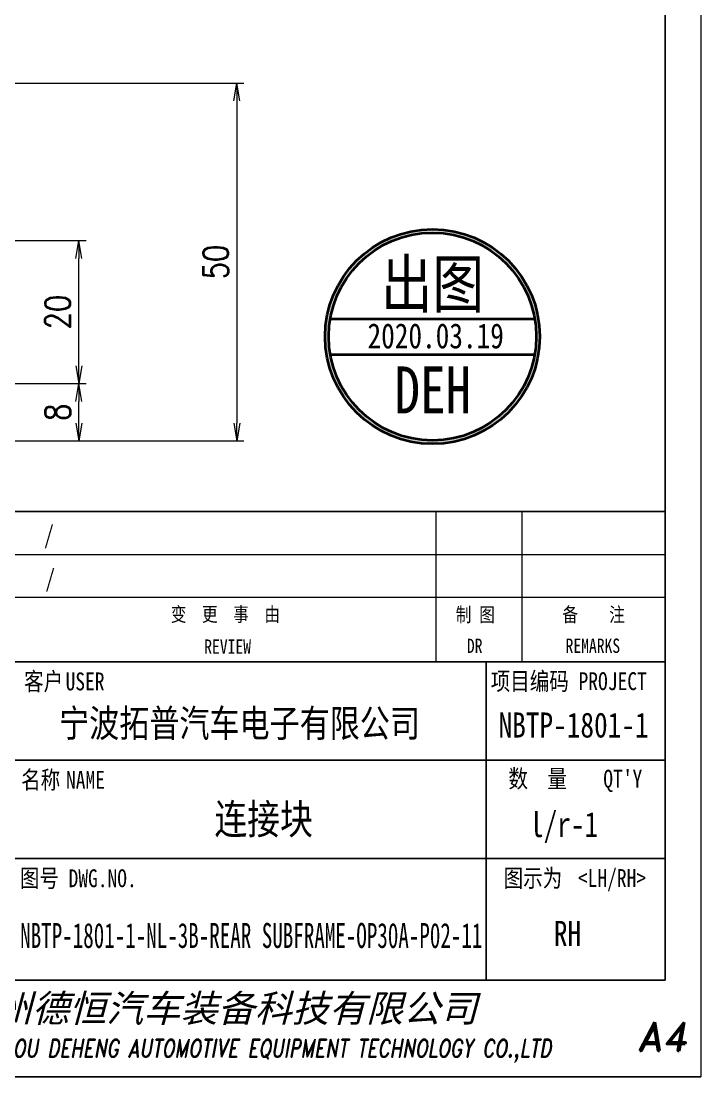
# Model space of a CAD drawing. Header units: millimetres. Extents: x -47800 to 104182, y -50696 to 46579.
# Drawn here: x -47148.1 to -47053.2, y 45954.6 to 46102.1 of the extents above; entities that cross this region are included whole.
import ezdxf
from ezdxf.enums import TextEntityAlignment as Align

# ---------------------------------------------------------------- set-up
doc = ezdxf.new("R2010")
doc.units = ezdxf.units.MM
doc.header["$LTSCALE"] = 0.5
for name, color, linetype, lineweight in [('印章专用-出图', 1, 'Continuous', 80), ('图框', 7, 'Continuous', 18), ('标注线', 3, 'Continuous', 18)]:
    doc.layers.add(name, color=color, linetype=linetype, lineweight=lineweight)
for name, color, linetype in [('图\\M+19E79\\M+195B6\\M+18E9A', 7, 'Continuous'), ('图号', 7, 'Continuous'), ('图名', 7, 'Continuous'), ('数量', 7, 'Continuous')]:
    doc.layers.add(name, color=color, linetype=linetype)
doc.layers.add('打印', color=7, linetype='Continuous', lineweight=15, plot=False)
doc.layers.add('打印-禁用', color=7, linetype='Continuous', lineweight=15, plot=False)
doc.styles.add('DIM', font='romans.shx', dxfattribs={"width": 0.8, "bigfont": 'bigfont.shx'})
doc.styles.add('STYLE1', font='')
doc.styles.add('国标', font='simfang.ttf', dxfattribs={"width": 0.8})
doc.styles.add('标题\\M+18E9A', font='romand.shx', dxfattribs={"oblique": 10, "bigfont": 'bigfont.shx'})
doc.styles.get('STYLE1').set_extended_font_data('SimSun')
doc.dimstyles.new('DEH 1-1$0', dxfattribs={"dimtxt": 3.5, "dimasz": 2.5, "dimexe": 1, "dimexo": 0.625, "dimgap": 1.2, "dimtad": 1, "dimzin": 9, "dimdsep": 46, "dimtxsty": 'DIM', "dimblk": 'OPEN', "dimcen": 0, "dimclrd": 8, "dimclre": 8, "dimclrt": 2, "dimazin": 2, "dimtfac": 0.5, "dimtmove": 0, "dimatfit": 3, "dimldrblk": 'OPEN', "dimfxl": 0, "dimtolj": 2, "dimlwd": 18, "dimlwe": 18, "dimarcsym": 0})

# ---------------------------------------------------------------- blocks, each defined once
blk = doc.blocks.new('GZDEH零件A4图框V01版')
at = {"layer": '图\\M+19E79\\M+195B6\\M+18E9A', "linetype": 'Continuous'}
for p, q in [((205, 13.5), (205, 292)), ((205, 13.5), (205, 97)), ((90, 79), (205, 79)), ((25, 13.5), (205, 13.5))]:
    blk.add_line(p, q, dxfattribs=at)
at = {"layer": '图\\M+19E79\\M+195B6\\M+18E9A', "color": 9}
for p, q in [((205, 58), (25, 58)), ((180, 58), (180, 13.5)), ((25, 44.25), (205, 44.25)), ((25, 30.5), (205, 30.5))]:
    blk.add_line(p, q, dxfattribs=at)
at = {"layer": '图框', "color": 9}
for p, q in [((173, 58), (173, 79)), ((185, 79), (185, 58)), ((90, 73), (205, 73)), ((90, 67), (205, 67))]:
    blk.add_line(p, q, dxfattribs=at)
at = {"layer": '打印-禁用', "linetype": 'Continuous'}
for p in [(210, 297), (0, 0)]:
    blk.add_line(p, (210, 0), dxfattribs=at)
at = {"layer": '图\\M+19E79\\M+195B6\\M+18E9A', "color": 9, "style": '国标', "width": 0.8}
for s, p in [('客户', (118.19, 54)), ('USER', (123.97, 54))]:
    blk.add_text(s, height=2.5, dxfattribs=at).set_placement(p, align=Align.CENTER)
for s, p in [('项目编码 PROJECT', (180.64, 54.03)), ('名称\u3000', (115.05, 40.25)), ('数  量', (183.12, 40.41)), ("QT'Y ", (196.37, 40.41)), ('NAME', (121.31, 40.25)), ('图号', (114.87, 26.5)), ('DWG.NO.', (121.67, 26.5)), ('图示为', (182.45, 26.53)), ('<LH/RH>', (192.82, 26.53))]:
    blk.add_text(s, height=2.5, dxfattribs=at).set_placement(p)
at = {"layer": '图\\M+19E79\\M+195B6\\M+18E9A', "color": 7, "lineweight": -3, "style": 'STYLE1', "oblique": 15}
blk.add_text('广州德恒汽车装备科技有限公司', height=3.8, dxfattribs=at).set_placement((106.21, 7.68))
at = {"layer": '图\\M+19E79\\M+195B6\\M+18E9A', "color": 7, "style": '标题\\M+18E9A', "oblique": 10}
blk.add_text('A4', height=4, dxfattribs=at).set_placement((204.57, 5.66), align=Align.MIDDLE)
at = {"layer": '图\\M+19E79\\M+195B6\\M+18E9A', "color": 7, "style": '标题\\M+18E9A', "oblique": 10, "width": 0.75}
blk.add_text('GUANGZHOU DEHENG AUTOMOTIVE EQUIPMENT TECHNOLOGY CO.,LTD ', height=2.5, dxfattribs=at).set_placement((146.18, 3.62), align=Align.MIDDLE)
at = {"layer": '图框', "color": 9, "style": '国标', "width": 0.8}
for s, p in [('变  更  事  由', (143.58, 63.63)), ('REVIEW', (143.89, 59.11))]:
    blk.add_text(s, height=2, dxfattribs=at).set_placement(p, align=Align.CENTER)
for s, p in [('制 图', (178.49, 64.61)), ('备    注', (195.02, 64.64)), ('DR', (178.4, 60.22)), ('REMARKS', (194.91, 60.23))]:
    blk.add_text(s, height=2, dxfattribs=at).set_placement(p, align=Align.MIDDLE)
blk = doc.blocks.new('DEH A4')
at = {"layer": '图框'}
blk.add_blockref('GZDEH零件A4图框V01版', (0, 0), dxfattribs=at)
blk = doc.blocks.new('_Open')
at = {"color": 0, "linetype": 'ByBlock', "lineweight": -2}
for p, q in [((-1, 0.167), (0, 0)), ((-1, -0.167), (0, 0)), ((0, 0), (-1, 0))]:
    blk.add_line(p, q, dxfattribs=at)
blk = doc.blocks.new('*D21')
at = {"layer": 'Defpoints', "color": 0, "transparency": 16777216}
for p in [(-47161.2, 46093.47), (-47161.2, 46043.47), (-47117.98, 46043.47)]:
    blk.add_point(p, dxfattribs=at)
at = {"layer": '标注线', "color": 8, "lineweight": 18, "transparency": 16777216}
for p, q in [((-47160.58, 46093.47), (-47116.98, 46093.47)), ((-47117.98, 46090.97), (-47117.98, 46045.97)), ((-47160.58, 46043.47), (-47116.98, 46043.47))]:
    blk.add_line(p, q, dxfattribs=at)
at = {"layer": '标注线', "color": 8, "lineweight": 18, "transparency": 16777216, "xscale": 2.5, "yscale": 2.5, "zscale": 2.5}
for p, rotation in [((-47117.98, 46093.47), 90), ((-47117.98, 46043.47), 270)]:
    blk.add_blockref('_Open', p, dxfattribs=dict(at, rotation=rotation))
at = {"layer": '标注线', "color": 2, "transparency": 16777216, "insert": (-47120.93, 46068.47), "char_height": 3.5, "attachment_point": 5, "rotation": 90, "style": 'DIM'}
blk.add_mtext('\\A2;50', dxfattribs=at)
blk = doc.blocks.new('*D22')
at = {"layer": 'Defpoints', "color": 0, "transparency": 16777216}
for p in [(-47167.15, 46051.47), (-47140.04, 46051.47), (-47161.2, 46043.47)]:
    blk.add_point(p, dxfattribs=at)
at = {"layer": '标注线', "color": 8, "lineweight": 18, "transparency": 16777216}
for p, q in [((-47166.53, 46051.47), (-47139.04, 46051.47)), ((-47140.04, 46045.97), (-47140.04, 46048.97)), ((-47160.58, 46043.47), (-47139.04, 46043.47))]:
    blk.add_line(p, q, dxfattribs=at)
at = {"layer": '标注线', "color": 8, "lineweight": 18, "transparency": 16777216, "xscale": 2.5, "yscale": 2.5, "zscale": 2.5}
for p, rotation in [((-47140.04, 46051.47), 90), ((-47140.04, 46043.47), 270)]:
    blk.add_blockref('_Open', p, dxfattribs=dict(at, rotation=rotation))
at = {"layer": '标注线', "color": 2, "transparency": 16777216, "insert": (-47142.99, 46047.47), "char_height": 3.5, "attachment_point": 5, "rotation": 90, "style": 'DIM'}
blk.add_mtext('\\A2;8', dxfattribs=at)
blk = doc.blocks.new('*D23')
at = {"layer": 'Defpoints', "color": 0, "transparency": 16777216}
for p in [(-47171.7, 46071.47), (-47140.04, 46071.47), (-47171.7, 46051.47)]:
    blk.add_point(p, dxfattribs=at)
at = {"layer": '标注线', "color": 8, "lineweight": 18, "transparency": 16777216}
for p, q in [((-47171.08, 46071.47), (-47139.04, 46071.47)), ((-47140.04, 46053.97), (-47140.04, 46068.97)), ((-47171.08, 46051.47), (-47139.04, 46051.47))]:
    blk.add_line(p, q, dxfattribs=at)
at = {"layer": '标注线', "color": 8, "lineweight": 18, "transparency": 16777216, "xscale": 2.5, "yscale": 2.5, "zscale": 2.5}
for p, rotation in [((-47140.04, 46071.47), 90), ((-47140.04, 46051.47), 270)]:
    blk.add_blockref('_Open', p, dxfattribs=dict(at, rotation=rotation))
at = {"layer": '标注线', "color": 2, "transparency": 16777216, "insert": (-47142.99, 46061.47), "char_height": 3.5, "attachment_point": 5, "rotation": 90, "style": 'DIM'}
blk.add_mtext('\\A2;20', dxfattribs=at)
blk = doc.blocks.new('出图章')
at = {"layer": '印章专用-出图'}
h = blk.add_hatch(color=256, dxfattribs=at)
h.paths.add_polyline_path([(15, 0, 1), (-15, 0, 1)])
h.paths.add_polyline_path([(14.5, 0, 1), (-14.5, 0, 1)], flags=16)
h.paths.add_polyline_path([(-7.31, -12.35), (7.41, -12.35), (7.41, -2.73), (-7.31, -2.73)], flags=8)
at = {"layer": '印章专用-出图', "lineweight": 35}
for p, q in [((-14.28, 2.5), (14.28, 2.5)), ((-14.28, -2.5), (14.28, -2.5))]:
    blk.add_line(p, q, dxfattribs=at)
for radius in [15, 14.5]:
    blk.add_circle((0, 0), radius, dxfattribs=at)
at = {"layer": '印章专用-出图', "color": 4, "style": '国标', "width": 0.8}
blk.add_text('DEH', height=6.562, dxfattribs=at).set_placement((0.05, -10.74), align=Align.CENTER)
at = {"layer": '印章专用-出图', "color": 3, "style": '国标', "width": 0.8}
blk.add_attdef('出图', text='', height=6.6, dxfattribs=at).set_placement((0, 7.35), align=Align.MIDDLE_CENTER)
at = {"layer": '印章专用-出图', "color": 2, "style": '国标', "width": 0.8}
blk.add_attdef('XXXX.XX.XX', text='', height=3.5, dxfattribs=at).set_placement((0.45, 0.1), align=Align.MIDDLE_CENTER)
blk = doc.blocks.new('YZ-CT')
at = {"layer": '印章专用-出图'}
blk.add_blockref('出图章', (0.63, 0), dxfattribs=at).add_auto_attribs({'出图': '出图', 'XXXX.XX.XX': '2020.03.19'})

msp = doc.modelspace()

# ---------------------------------------------------------------- linework, layer by layer
at = {"layer": '打印'}
msp.add_lwpolyline([(-47263.157, 46251.622), (-47053.156, 46251.622), (-47053.156, 45954.622), (-47263.157, 45954.622)], close=True, dxfattribs=at)

# ---------------------------------------------------------------- block references
at = {"layer": '印章专用-出图'}
msp.add_blockref('YZ-CT', (-47091.282, 46058.048), dxfattribs=at)
at = {"layer": '图框'}
msp.add_blockref('DEH A4', (-47263.157, 45954.622), dxfattribs=at)

# ---------------------------------------------------------------- texts
at = {"layer": '图\\M+19E79\\M+195B6\\M+18E9A', "color": 3, "style": '国标', "width": 0.8}
for s, height, p in [('/', 2.5, (-47144.911, 46029.094)), ('/', 2.5, (-47144.739, 46023.009)), ('宁波拓普汽车电子有限公司', 3.85, (-47142.812, 46002.103)), ('NBTP-1801-1', 3.5, (-47081.416, 46002.032)), ('RH', 3.5, (-47073.697, 45972.922))]:
    msp.add_text(s, height=height, dxfattribs=at).set_placement(p)
at = {"layer": '图号', "color": 3, "style": '国标', "width": 0.573182}
msp.add_text('NBTP-1801-1-NL-3B-REAR SUBFRAME-OP30A-P02-11', height=3.5, dxfattribs=at).set_placement((-47148.243, 45972.632), (-47083.68, 45972.632), align=Align.FIT)
at = {"layer": '图名', "color": 3, "style": '国标', "width": 0.8}
msp.add_text('连接块 ', height=4.2, dxfattribs=at).set_placement((-47121.113, 45988.532))
at = {"layer": '数量', "color": 3, "style": '国标', "width": 0.8}
msp.add_text('l/r-1', height=3.5, dxfattribs=at).set_placement((-47077.033, 45988.132))

# ---------------------------------------------------------------- dimensions: what is measured, and where the dimension line sits
at = {"layer": '标注线'}
for base, p1, p2, picture, middle in [((-47117.975, 46043.467), (-47161.202, 46093.467), (-47161.202, 46043.467), '*D21', (-47120.925, 46068.467)), ((-47140.04, 46071.467), (-47171.702, 46051.467), (-47171.702, 46071.467), '*D23', (-47142.99, 46061.467)), ((-47140.04, 46051.467), (-47161.202, 46043.467), (-47167.152, 46051.467), '*D22', (-47142.99, 46047.467))]:
    dim = msp.add_linear_dim(base=base, p1=p1, p2=p2, angle=90, dimstyle='DEH 1-1$0', dxfattribs=at)
    dim.commit()
    dim.dimension.update_dxf_attribs({"geometry": picture, "text_midpoint": middle})

doc.saveas('drawing.dxf')
